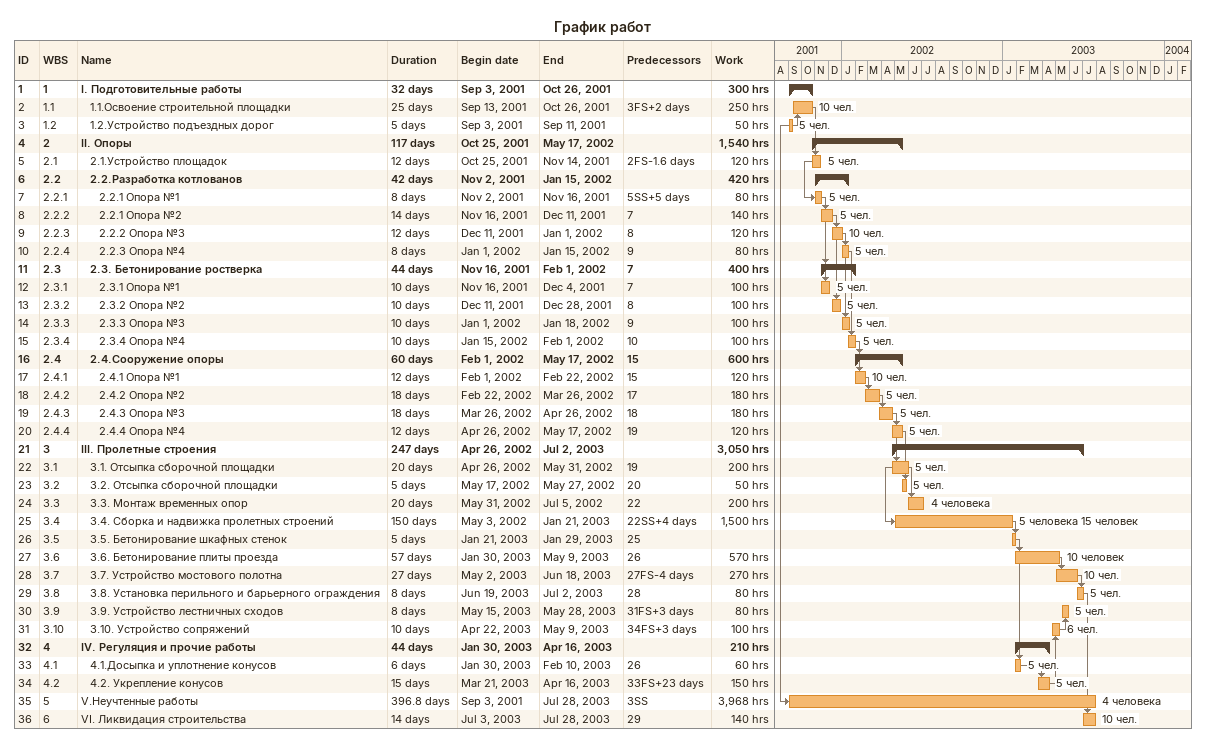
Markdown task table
График работ

| ID | WBS | Task | Duration | Start | Finish | Predecessors | Resources | Work (h) |
|---|---|---|---|---|---|---|---|---|
| 1 | 1 | **I. Подготовительные работы** | 32d | 2001-09-03 | 2001-10-26 |  |  | 300 |
| 2 | 1.1 | 1.1.Освоение строительной площадки | 25d | 2001-09-13 | 2001-10-26 | 3FS+2d | 10 чел. | 250 |
| 3 | 1.2 | 1.2.Устройство подъездных дорог | 5d | 2001-09-03 | 2001-09-11 |  | 5 чел. | 50 |
| 4 | 2 | **II. Опоры** | 117d | 2001-10-25 | 2002-05-17 |  |  | 1540 |
| 5 | 2.1 | 2.1.Устройство площадок | 12d | 2001-10-25 | 2001-11-14 | 2FS-1.6d | 5 чел. | 120 |
| 6 | 2.2 | **2.2.Разработка котлованов** | 42d | 2001-11-02 | 2002-01-15 |  |  | 420 |
| 7 | 2.2.1 | 2.2.1 Опора №1 | 8d | 2001-11-02 | 2001-11-16 | 5SS+5d | 5 чел. | 80 |
| 8 | 2.2.2 | 2.2.1 Опора №2 | 14d | 2001-11-16 | 2001-12-11 | 7 | 5 чел. | 140 |
| 9 | 2.2.3 | 2.2.2 Опора №3 | 12d | 2001-12-11 | 2002-01-01 | 8 | 10 чел. | 120 |
| 10 | 2.2.4 | 2.2.3 Опора №4 | 8d | 2002-01-01 | 2002-01-15 | 9 | 5 чел. | 80 |
| 11 | 2.3 | **2.3. Бетонирование ростверка** | 44d | 2001-11-16 | 2002-02-01 | 7 |  | 400 |
| 12 | 2.3.1 | 2.3.1 Опора №1 | 10d | 2001-11-16 | 2001-12-04 | 7 | 5 чел. | 100 |
| 13 | 2.3.2 | 2.3.2 Опора №2 | 10d | 2001-12-11 | 2001-12-28 | 8 | 5 чел. | 100 |
| 14 | 2.3.3 | 2.3.3 Опора №3 | 10d | 2002-01-01 | 2002-01-18 | 9 | 5 чел. | 100 |
| 15 | 2.3.4 | 2.3.4 Опора №4 | 10d | 2002-01-15 | 2002-02-01 | 10 | 5 чел. | 100 |
| 16 | 2.4 | **2.4.Сооружение опоры** | 60d | 2002-02-01 | 2002-05-17 | 15 |  | 600 |
| 17 | 2.4.1 | 2.4.1 Опора №1 | 12d | 2002-02-01 | 2002-02-22 | 15 | 10 чел. | 120 |
| 18 | 2.4.2 | 2.4.2 Опора №2 | 18d | 2002-02-22 | 2002-03-26 | 17 | 5 чел. | 180 |
| 19 | 2.4.3 | 2.4.3 Опора №3 | 18d | 2002-03-26 | 2002-04-26 | 18 | 5 чел. | 180 |
| 20 | 2.4.4 | 2.4.4 Опора №4 | 12d | 2002-04-26 | 2002-05-17 | 19 | 5 чел. | 120 |
| 21 | 3 | **III. Пролетные строения** | 247d | 2002-04-26 | 2003-07-02 |  |  | 3050 |
| 22 | 3.1 | 3.1. Отсыпка сборочной площадки | 20d | 2002-04-26 | 2002-05-31 | 19 | 5 чел. | 200 |
| 23 | 3.2 | 3.2. Отсыпка сборочной площадки | 5d | 2002-05-17 | 2002-05-27 | 20 | 5 чел. | 50 |
| 24 | 3.3 | 3.3. Монтаж временных опор | 20d | 2002-05-31 | 2002-07-05 | 22 | 4 человека | 200 |
| 25 | 3.4 | 3.4. Сборка и надвижка пролетных строений | 150d | 2002-05-03 | 2003-01-21 | 22SS+4d | 5 человека 15 человек | 1500 |
| 26 | 3.5 | 3.5. Бетонирование шкафных стенок | 5d | 2003-01-21 | 2003-01-29 | 25 |  |  |
| 27 | 3.6 | 3.6. Бетонирование плиты проезда | 57d | 2003-01-30 | 2003-05-09 | 26 | 10 человек | 570 |
| 28 | 3.7 | 3.7. Устройство мостового полотна | 27d | 2003-05-02 | 2003-06-18 | 27FS-4d | 10 чел. | 270 |
| 29 | 3.8 | 3.8. Установка перильного и барьерного ограждения | 8d | 2003-06-19 | 2003-07-02 | 28 | 5 чел. | 80 |
| 30 | 3.9 | 3.9. Устройство лестничных сходов | 8d | 2003-05-15 | 2003-05-28 | 31FS+3d | 5 чел. | 80 |
| 31 | 3.10 | 3.10. Устройство сопряжений | 10d | 2003-04-22 | 2003-05-09 | 34FS+3d | 6 чел. | 100 |
| 32 | 4 | **IV. Регуляция и прочие работы** | 44d | 2003-01-30 | 2003-04-16 |  |  | 210 |
| 33 | 4.1 | 4.1.Досыпка и уплотнение конусов | 6d | 2003-01-30 | 2003-02-10 | 26 | 5 чел. | 60 |
| 34 | 4.2 | 4.2. Укрепление конусов | 15d | 2003-03-21 | 2003-04-16 | 33FS+23d | 5 чел. | 150 |
| 35 | 5 | V.Неучтенные работы | 396.8d | 2001-09-03 | 2003-07-28 | 3SS | 4 человека | 3968 |
| 36 | 6 | VI. Ликвидация строительства | 14d | 2003-07-03 | 2003-07-28 | 29 | 10 чел. | 140 |
